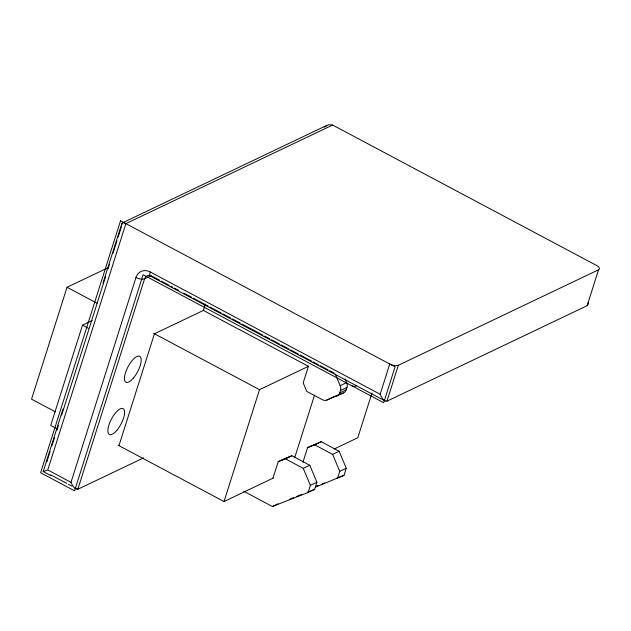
<?xml version="1.0" encoding="UTF-8"?>
<svg xmlns="http://www.w3.org/2000/svg" width="631" height="631" viewBox="0 0 631 631"><rect width="100%" height="100%" fill="white"/><g stroke="black" fill="none" stroke-linecap="round" stroke-linejoin="round"><path stroke-width="0.95" d="M143.663 457.854L77.818 489.262C74.19 489.593 72.391 485.018 71.003 482.321L135.965 277.545A12.951 10.774 64.5 0 1 150.233 271.969L380.13 394.233C381.345 397.065 383.877 401.718 386.953 401.174L587.153 305.68L598.535 269.792A6.515 2.705 17.6 0 0 596.453 265.391L332.616 125.033L125.884 223.642C124.575 222.459 120.844 222.199 122.004 224.888M108.406 267.544L67.044 287.271L31.55 399.155L55.441 411.862M92.173 320.54L82.511 325.146L50.693 425.444L57.374 429.001M63.029 408.983L43.2 471.554L51.285 475.892M102.995 283.003L121.822 223.705M46.844 461.837L50.109 451.536M51.892 445.912L54.566 437.48M56.948 429.995L58.431 425.31M61.696 415.009L105.669 276.402M108.043 268.909L109.526 264.223M113.091 252.984L116.956 240.813M118.147 237.067L121.412 226.766M125.884 223.642L47.751 469.953L71.003 482.321M150.801 275.865L144.57 278.831L77.818 489.262L75.278 487.905M118.959 445.66L154.453 333.775L203.734 310.271M205.383 304.158L203.395 310.436L308.449 366.319L303.195 382.883L306.745 391.378L322.441 399.731A6.515 5.419 64.5 0 0 326.748 400.086L343.367 393.003A6.515 5.419 64.5 0 0 346.206 389.84L346.979 387.395A6.515 5.419 64.5 0 0 346.679 382.567L345.173 378.971M118.029 445.163L224.021 501.55L259.507 389.666L308.788 366.161M272.955 478.203L278.208 461.64L291.877 455.724L309.782 465.252L316.896 482.242L314.632 489.364L308.109 492.48L272.411 506.512L243.692 491.226M294.748 457.522L314.561 395.053M302.904 462.357L307.573 447.631L321.242 441.716L339.147 451.244L346.253 468.234L343.998 475.356L315.508 487.108M308.109 492.48L310.365 485.349L303.259 468.36L285.346 458.832L278.208 461.64M336.844 396.118A6.515 5.419 64.5 0 0 339.675 392.955L340.456 390.51A6.515 5.419 64.5 0 0 340.156 385.683L335.258 373.986M337.475 478.472L339.73 471.349L332.624 454.359L314.711 444.831L307.573 447.631M371.982 392.987L357.785 437.74L334.028 449.075M380.17 394.32L389.721 364A6.515 2.705 17.6 0 0 398.335 365.294L598.535 269.792M386.953 401.174L398.335 365.294M324.231 127.131L328.601 124.709L332.616 125.033M43.263 471.515L43.839 471.215M587.153 305.68L588.163 304.339L588.407 301.823M122.304 222.932L326.677 125.443M340.156 385.683L346.679 382.567M340.456 390.51L346.979 387.395M339.675 392.955L346.206 389.84M326.748 400.086L331.646 397.751M285.346 458.832L291.877 455.724M314.711 444.831L321.242 441.716M224.021 501.55L273.302 478.038M303.259 468.36L309.782 465.252M332.624 454.359L339.147 451.244M310.365 485.349L316.896 482.242M339.73 471.349L346.253 468.234M272.411 506.512L278.121 503.783M333.271 396.97L343.367 393.003M310.507 446.235L317.653 443.427M281.797 459.928L288.935 457.12M315.626 486.509L318.371 485.428M322.031 483.993L324.776 482.912M336.678 478.235L343.998 475.356M289.921 499.082L293.581 497.638M296.325 496.558L301.823 494.404M307.313 492.243L314.632 489.364M47.183 470.174L43.318 471.578M159.525 280.18L151.716 276.023A6.515 2.398 -62 0 1 150.241 271.929M161.26 281.103L169.076 285.259M170.812 286.182L172.547 287.113M174.282 288.036L178.62 290.339M183.826 293.115L191.643 297.272M193.378 298.195L208.135 306.043M209.871 306.966L221.158 312.968M222.893 313.891L230.701 318.048M232.437 318.97L240.253 323.127M241.988 324.05L262.819 335.132M264.555 336.063L269.768 338.831M271.504 339.754L279.312 343.911M281.047 344.834L288.864 348.99M290.599 349.913L298.408 354.07M300.143 354.993L311.43 360.995M313.165 361.918L318.371 364.694M320.114 365.617L327.923 369.774M329.658 370.697L333.996 373M150.635 276.204L385.186 401.008M67.044 287.271L96.898 303.156M153.514 333.278L259.507 389.666M82.511 325.146L88.356 328.262M50.661 474.812L66.791 483.393M68.487 484.292L71.879 486.099M356.113 386.077A6.515 5.419 64.5 0 1 351.806 385.722M144.594 278.839A6.476 5.387 64.5 0 1 151.172 275.786M144.57 278.831A6.515 2.705 17.6 0 1 135.965 277.545M332.513 397.199A6.515 5.419 64.5 0 1 332.253 397.246M120.537 220.795L40.613 472.753L74.561 490.815L143.103 274.737L383.687 402.728L395.069 366.848L120.537 220.795M133.37 378.095A14.655 5.403 -62 0 0 139.759 356.373A14.655 5.403 -62 0 0 125.285 373.363A14.655 5.403 -62 0 0 133.37 378.095M116.79 430.358A14.655 5.403 -62 0 0 123.179 408.643A14.655 5.403 -62 0 0 108.706 425.633A14.655 5.403 -62 0 0 116.79 430.358"/></g></svg>
